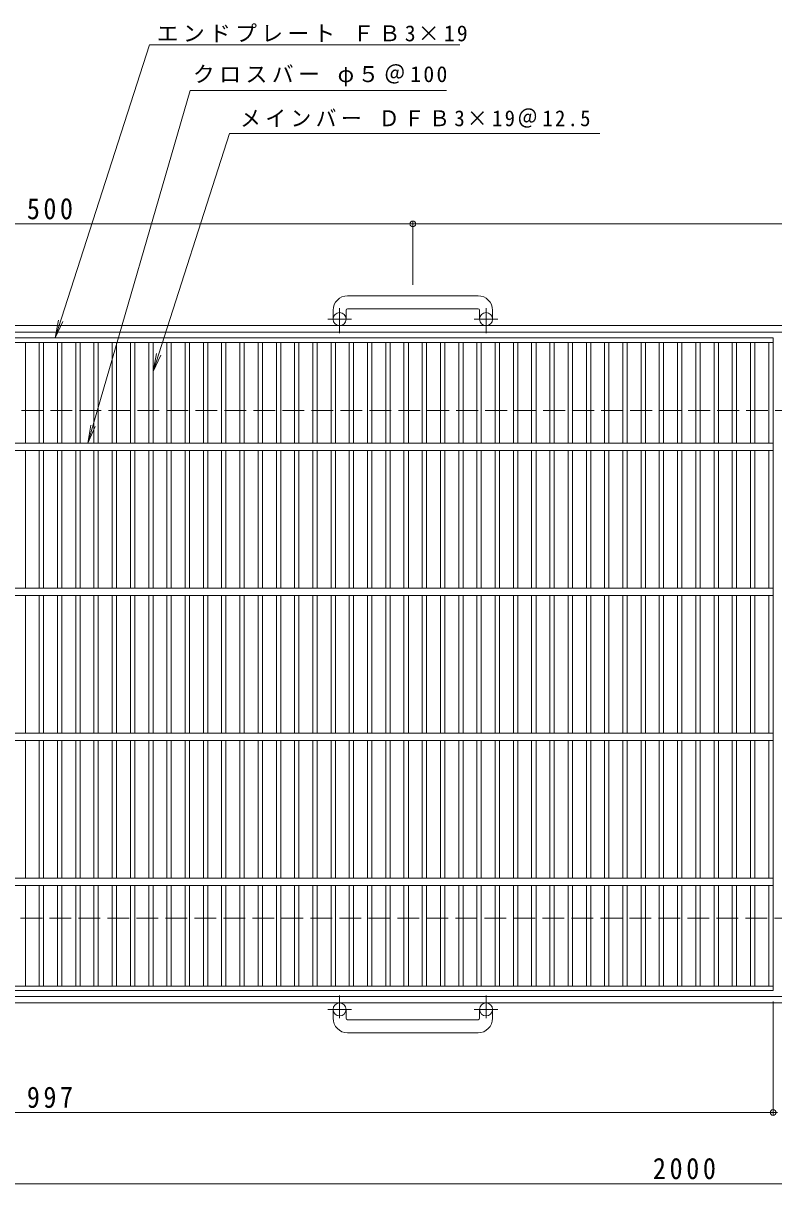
# Model space of a CAD drawing. Units: millimetres, scale not verified. Extents: x -891 to 899, y -688 to 660.
# Drawn here: x -370 to 148, y -140 to 660 of the extents above; entities that cross this region are included whole.
import ezdxf

# ---------------------------------------------------------------- set-up
doc = ezdxf.new("R2010")
doc.units = ezdxf.units.MM
doc.header["$LTSCALE"] = 5
doc.header["$PDMODE"] = 32
doc.header["$PDSIZE"] = 4
doc.linetypes.add('CHAIN1', pattern=[8, 5, -1, 1, -1])
doc.linetypes.add('DASHED3', pattern=[4, 3, -1])
for name, color, linetype, lineweight in [('B-1', 2, 'Continuous', 9), ('B-2', 3, 'Continuous', 9), ('B-4', 7, 'Continuous', 9)]:
    doc.layers.add(name, color=color, linetype=linetype, lineweight=lineweight)
doc.styles.add('ＭＳ ゴシック', font='')
doc.styles.get('ＭＳ ゴシック').set_extended_font_data('MS Gothic')

msp = doc.modelspace()

# ---------------------------------------------------------------- linework, layer by layer
at = {"layer": 'B-1'}
for p, q in [((-55.756, 472.312), (-145.756, 472.312)), ((-155.756, 462.312), (-155.756, 456.212)), ((-146.756, 462.312), (-146.756, 456.212)), ((-145.757, 463.312), (-55.756, 463.312)), ((-54.756, 462.312), (-54.756, 456.212)), ((-45.757, 462.312), (-45.757, 456.212)), ((-850.757, 451.712), (343.663, 451.712)), ((-850.757, 447.212), (343.663, 447.212)), ((343.663, -10.789), (-850.757, -10.789)), ((343.663, -15.289), (-850.757, -15.289)), ((-155.756, -25.888), (-155.756, -19.788)), ((-146.756, -25.888), (-146.756, -19.788)), ((-54.756, -25.888), (-54.756, -19.788)), ((-45.757, -25.888), (-45.757, -19.788)), ((-145.757, -26.888), (-55.756, -26.888)), ((-55.756, -35.888), (-145.756, -35.888))]:
    msp.add_line(p, q, dxfattribs=at)
at = {"layer": 'B-1', "linetype": 'CHAIN1'}
for p, q in [((-143.093, 456.212), (-159.501, 456.212)), ((-151.256, 446.605), (-151.256, 463.702)), ((-42.093, 456.212), (-58.501, 456.212)), ((-50.256, 446.605), (-50.256, 463.702)), ((-151.256, -10.181), (-151.256, -25.778)), ((-50.256, -10.181), (-50.256, -25.778)), ((-143.093, -19.788), (-159.501, -19.788)), ((-42.093, -19.788), (-58.501, -19.788))]:
    msp.add_line(p, q, dxfattribs=at)
at = {"layer": 'B-1', "linetype": 'DASHED3'}
for p, q in [((-850.757, 393.212), (343.663, 393.212)), ((343.663, 43.211), (-850.757, 43.211))]:
    msp.add_line(p, q, dxfattribs=at)
at = {"layer": 'B-1'}
for centre in [(-151.256, 456.212), (-50.256, 456.212), (-151.256, -19.788), (-50.256, -19.788)]:
    msp.add_circle(centre, 4.5, dxfattribs=at)
for centre, radius, start, end in [((-145.756, 462.312), 10, 90, 180), ((-55.756, 462.312), 10, 0, 90), ((-145.757, 462.312), 1, 90, 180), ((-55.756, 462.312), 1, 0, 90), ((-145.756, -25.888), 10, 180, 270), ((-145.757, -25.888), 1, 180, 270), ((-55.756, -25.888), 10, 270, 0), ((-55.756, -25.888), 1, 270, 0)]:
    msp.add_arc(centre, radius, start, end, dxfattribs=at)
at = {"layer": 'B-2'}
for p, q in [((-849.257, 443.212), (147.744, 443.212)), ((-849.257, 440.212), (147.744, 440.212)), ((-368.036, 440.212), (-368.036, 370.712)), ((-358.456, 440.212), (-358.456, 370.712)), ((-355.456, 440.212), (-355.456, 370.712)), ((-345.876, 440.212), (-345.876, 370.712)), ((-342.876, 440.212), (-342.876, 370.712)), ((-333.296, 440.212), (-333.296, 370.712)), ((-330.296, 440.212), (-330.296, 370.712)), ((-320.716, 440.212), (-320.716, 370.712)), ((-317.716, 440.212), (-317.716, 370.712)), ((-308.136, 440.212), (-308.136, 370.712)), ((-305.136, 440.212), (-305.136, 370.712)), ((-295.556, 440.212), (-295.556, 370.712)), ((-292.556, 440.212), (-292.556, 370.712)), ((-282.976, 440.212), (-282.976, 370.712)), ((-279.975, 440.212), (-279.975, 370.712)), ((-270.396, 440.212), (-270.396, 370.712)), ((-267.395, 440.212), (-267.395, 370.712)), ((-257.815, 440.212), (-257.815, 370.712)), ((-254.816, 440.212), (-254.816, 370.712)), ((-245.236, 440.212), (-245.236, 370.712)), ((-242.235, 440.212), (-242.235, 370.712)), ((-232.656, 440.212), (-232.656, 370.712)), ((-229.656, 440.212), (-229.656, 370.712)), ((-220.076, 440.212), (-220.076, 370.712)), ((-217.076, 440.212), (-217.076, 370.712)), ((-207.496, 440.212), (-207.496, 370.712)), ((-204.496, 440.212), (-204.496, 370.712)), ((-194.916, 440.212), (-194.916, 370.712)), ((-191.916, 440.212), (-191.916, 370.712)), ((-182.335, 440.212), (-182.335, 370.712)), ((-179.336, 440.212), (-179.336, 370.712)), ((-169.755, 440.212), (-169.755, 370.712)), ((-166.755, 440.212), (-166.755, 370.712)), ((-157.176, 440.212), (-157.176, 370.712)), ((-154.175, 440.212), (-154.175, 370.712)), ((-144.595, 440.212), (-144.595, 370.712)), ((-141.595, 440.212), (-141.595, 370.712)), ((-132.016, 440.212), (-132.016, 370.712)), ((-129.015, 440.212), (-129.015, 370.712)), ((-119.435, 440.212), (-119.435, 370.712)), ((-116.436, 440.212), (-116.436, 370.712)), ((-106.856, 440.212), (-106.856, 370.712)), ((-103.855, 440.212), (-103.855, 370.712)), ((-94.276, 440.212), (-94.276, 370.712)), ((-91.276, 440.212), (-91.276, 370.712)), ((-81.696, 440.212), (-81.696, 370.712)), ((-78.696, 440.212), (-78.696, 370.712)), ((-69.116, 440.212), (-69.116, 370.712)), ((-66.116, 440.212), (-66.116, 370.712)), ((-56.535, 440.212), (-56.535, 370.712)), ((-53.535, 440.212), (-53.535, 370.712)), ((-43.955, 440.212), (-43.955, 370.712)), ((-40.955, 440.212), (-40.955, 370.712)), ((-31.375, 440.212), (-31.375, 370.712)), ((-28.375, 440.212), (-28.375, 370.712)), ((-18.796, 440.212), (-18.796, 370.712)), ((-15.795, 440.212), (-15.795, 370.712)), ((-6.215, 440.212), (-6.215, 370.712)), ((-3.215, 440.212), (-3.215, 370.712)), ((6.364, 440.212), (6.364, 370.712)), ((9.364, 440.212), (9.364, 370.712)), ((18.944, 440.212), (18.944, 370.712)), ((21.944, 440.212), (21.944, 370.712)), ((31.524, 440.212), (31.524, 370.712)), ((34.525, 440.212), (34.525, 370.712)), ((44.104, 440.212), (44.104, 370.712)), ((47.104, 440.212), (47.104, 370.712)), ((56.684, 440.212), (56.684, 370.712)), ((59.684, 440.212), (59.684, 370.712)), ((69.265, 440.212), (69.265, 370.712)), ((72.265, 440.212), (72.265, 370.712)), ((81.845, 440.212), (81.845, 370.712)), ((84.845, 440.212), (84.845, 370.712)), ((94.425, 440.212), (94.425, 370.712)), ((97.425, 440.212), (97.425, 370.712)), ((107.005, 440.212), (107.005, 370.712)), ((110.005, 440.212), (110.005, 370.712)), ((119.584, 440.212), (119.584, 370.712)), ((122.585, 440.212), (122.585, 370.712)), ((132.165, 440.212), (132.165, 370.712)), ((135.164, 440.212), (135.164, 370.712)), ((144.744, 440.212), (144.744, 370.712)), ((147.744, 443.212), (147.744, -6.788)), ((-849.257, 370.712), (147.744, 370.712)), ((-849.257, 365.712), (147.744, 365.712)), ((-368.036, 365.712), (-368.036, 270.712)), ((-358.456, 365.712), (-358.456, 270.712)), ((-355.456, 365.712), (-355.456, 270.712)), ((-345.876, 365.712), (-345.876, 270.712)), ((-342.876, 365.712), (-342.876, 270.712)), ((-333.296, 365.712), (-333.296, 270.712)), ((-330.296, 365.712), (-330.296, 270.712)), ((-320.716, 365.712), (-320.716, 270.712)), ((-317.716, 365.712), (-317.716, 270.712)), ((-308.136, 365.712), (-308.136, 270.712)), ((-305.136, 365.712), (-305.136, 270.712)), ((-295.556, 365.712), (-295.556, 270.712)), ((-292.556, 365.712), (-292.556, 270.712)), ((-282.976, 365.712), (-282.976, 270.712)), ((-279.975, 365.712), (-279.975, 270.712)), ((-270.396, 365.712), (-270.396, 270.712)), ((-267.395, 365.712), (-267.395, 270.712)), ((-257.815, 365.712), (-257.815, 270.712)), ((-254.816, 365.712), (-254.816, 270.712)), ((-245.236, 365.712), (-245.236, 270.712)), ((-242.235, 365.712), (-242.235, 270.712)), ((-232.656, 365.712), (-232.656, 270.712)), ((-229.656, 365.712), (-229.656, 270.712)), ((-220.076, 365.712), (-220.076, 270.712)), ((-217.076, 365.712), (-217.076, 270.712)), ((-207.496, 365.712), (-207.496, 270.712)), ((-204.496, 365.712), (-204.496, 270.712)), ((-194.916, 365.712), (-194.916, 270.712)), ((-191.916, 365.712), (-191.916, 270.712)), ((-182.335, 365.712), (-182.335, 270.712)), ((-179.336, 365.712), (-179.336, 270.712)), ((-169.755, 365.712), (-169.755, 270.712)), ((-166.755, 365.712), (-166.755, 270.712)), ((-157.176, 365.712), (-157.176, 270.712)), ((-154.175, 365.712), (-154.175, 270.712)), ((-144.595, 365.712), (-144.595, 270.712)), ((-141.595, 365.712), (-141.595, 270.712)), ((-132.016, 365.712), (-132.016, 270.712)), ((-129.015, 365.712), (-129.015, 270.712)), ((-119.435, 365.712), (-119.435, 270.712)), ((-116.436, 365.712), (-116.436, 270.712)), ((-106.856, 365.712), (-106.856, 270.712)), ((-103.855, 365.712), (-103.855, 270.712)), ((-94.276, 365.712), (-94.276, 270.712)), ((-91.276, 365.712), (-91.276, 270.712)), ((-81.696, 365.712), (-81.696, 270.712)), ((-78.696, 365.712), (-78.696, 270.712)), ((-69.116, 365.712), (-69.116, 270.712)), ((-66.116, 365.712), (-66.116, 270.712)), ((-56.535, 365.712), (-56.535, 270.712)), ((-53.535, 365.712), (-53.535, 270.712)), ((-43.955, 365.712), (-43.955, 270.712)), ((-40.955, 365.712), (-40.955, 270.712)), ((-31.375, 365.712), (-31.375, 270.712)), ((-28.375, 365.712), (-28.375, 270.712)), ((-18.796, 365.712), (-18.796, 270.712)), ((-15.795, 365.712), (-15.795, 270.712)), ((-6.215, 365.712), (-6.215, 270.712)), ((-3.215, 365.712), (-3.215, 270.712)), ((6.364, 365.712), (6.364, 270.712)), ((9.364, 365.712), (9.364, 270.712)), ((18.944, 365.712), (18.944, 270.712)), ((21.944, 365.712), (21.944, 270.712)), ((31.524, 365.712), (31.524, 270.712)), ((34.525, 365.712), (34.525, 270.712)), ((44.104, 365.712), (44.104, 270.712)), ((47.104, 365.712), (47.104, 270.712)), ((56.684, 365.712), (56.684, 270.712)), ((59.684, 365.712), (59.684, 270.712)), ((69.265, 365.712), (69.265, 270.712)), ((72.265, 365.712), (72.265, 270.712)), ((81.845, 365.712), (81.845, 270.712)), ((84.845, 365.712), (84.845, 270.712)), ((94.425, 365.712), (94.425, 270.712)), ((97.425, 365.712), (97.425, 270.712)), ((107.005, 365.712), (107.005, 270.712)), ((110.005, 365.712), (110.005, 270.712)), ((119.584, 365.712), (119.584, 270.712)), ((122.585, 365.712), (122.585, 270.712)), ((132.165, 365.712), (132.165, 270.712)), ((135.164, 365.712), (135.164, 270.712)), ((144.744, 365.712), (144.744, 270.712)), ((-849.257, 270.712), (147.744, 270.712)), ((-849.257, 265.712), (147.744, 265.712)), ((-368.036, 265.712), (-368.036, 170.712)), ((-358.456, 265.712), (-358.456, 170.712)), ((-355.456, 265.712), (-355.456, 170.712)), ((-345.876, 265.712), (-345.876, 170.712)), ((-342.876, 265.712), (-342.876, 170.712)), ((-333.296, 265.712), (-333.296, 170.712)), ((-330.296, 265.712), (-330.296, 170.712)), ((-320.716, 265.712), (-320.716, 170.712)), ((-317.716, 265.712), (-317.716, 170.712)), ((-308.136, 265.712), (-308.136, 170.712)), ((-305.136, 265.712), (-305.136, 170.712)), ((-295.556, 265.712), (-295.556, 170.712)), ((-292.556, 265.712), (-292.556, 170.712)), ((-282.976, 265.712), (-282.976, 170.712)), ((-279.975, 265.712), (-279.975, 170.712)), ((-270.396, 265.712), (-270.396, 170.712)), ((-267.395, 265.712), (-267.395, 170.712)), ((-257.815, 265.712), (-257.815, 170.712)), ((-254.816, 265.712), (-254.816, 170.712)), ((-245.236, 265.712), (-245.236, 170.712)), ((-242.235, 265.712), (-242.235, 170.712)), ((-232.656, 265.712), (-232.656, 170.712)), ((-229.656, 265.712), (-229.656, 170.712)), ((-220.076, 265.712), (-220.076, 170.712)), ((-217.076, 265.712), (-217.076, 170.712)), ((-207.496, 265.712), (-207.496, 170.712)), ((-204.496, 265.712), (-204.496, 170.712)), ((-194.916, 265.712), (-194.916, 170.712)), ((-191.916, 265.712), (-191.916, 170.712)), ((-182.335, 265.712), (-182.335, 170.712)), ((-179.336, 265.712), (-179.336, 170.712)), ((-169.755, 265.712), (-169.755, 170.712)), ((-166.755, 265.712), (-166.755, 170.712)), ((-157.176, 265.712), (-157.176, 170.712)), ((-154.175, 265.712), (-154.175, 170.712)), ((-144.595, 265.712), (-144.595, 170.712)), ((-141.595, 265.712), (-141.595, 170.712)), ((-132.016, 265.712), (-132.016, 170.712)), ((-129.015, 265.712), (-129.015, 170.712)), ((-119.435, 265.712), (-119.435, 170.712)), ((-116.436, 265.712), (-116.436, 170.712)), ((-106.856, 265.712), (-106.856, 170.712)), ((-103.855, 265.712), (-103.855, 170.712)), ((-94.276, 265.712), (-94.276, 170.712)), ((-91.276, 265.712), (-91.276, 170.712)), ((-81.696, 265.712), (-81.696, 170.712)), ((-78.696, 265.712), (-78.696, 170.712)), ((-69.116, 265.712), (-69.116, 170.712)), ((-66.116, 265.712), (-66.116, 170.712)), ((-56.535, 265.712), (-56.535, 170.712)), ((-53.535, 265.712), (-53.535, 170.712)), ((-43.955, 265.712), (-43.955, 170.712)), ((-40.955, 265.712), (-40.955, 170.712)), ((-31.375, 265.712), (-31.375, 170.712)), ((-28.375, 265.712), (-28.375, 170.712)), ((-18.796, 265.712), (-18.796, 170.712)), ((-15.795, 265.712), (-15.795, 170.712)), ((-6.215, 265.712), (-6.215, 170.712)), ((-3.215, 265.712), (-3.215, 170.712)), ((6.364, 265.712), (6.364, 170.712)), ((9.364, 265.712), (9.364, 170.712)), ((18.944, 265.712), (18.944, 170.712)), ((21.944, 265.712), (21.944, 170.712)), ((31.524, 265.712), (31.524, 170.712)), ((34.525, 265.712), (34.525, 170.712)), ((44.104, 265.712), (44.104, 170.712)), ((47.104, 265.712), (47.104, 170.712)), ((56.684, 265.712), (56.684, 170.712)), ((59.684, 265.712), (59.684, 170.712)), ((69.265, 265.712), (69.265, 170.712)), ((72.265, 265.712), (72.265, 170.712)), ((81.845, 265.712), (81.845, 170.712)), ((84.845, 265.712), (84.845, 170.712)), ((94.425, 265.712), (94.425, 170.712)), ((97.425, 265.712), (97.425, 170.712)), ((107.005, 265.712), (107.005, 170.712)), ((110.005, 265.712), (110.005, 170.712)), ((119.584, 265.712), (119.584, 170.712)), ((122.585, 265.712), (122.585, 170.712)), ((132.165, 265.712), (132.165, 170.712)), ((135.164, 265.712), (135.164, 170.712)), ((144.744, 265.712), (144.744, 170.712)), ((-849.257, 170.712), (147.744, 170.712)), ((-849.257, 165.712), (147.744, 165.712)), ((-368.036, 165.712), (-368.036, 70.712)), ((-358.456, 165.712), (-358.456, 70.712)), ((-355.456, 165.712), (-355.456, 70.712)), ((-345.876, 165.712), (-345.876, 70.712)), ((-342.876, 165.712), (-342.876, 70.712)), ((-333.296, 165.712), (-333.296, 70.712)), ((-330.296, 165.712), (-330.296, 70.712)), ((-320.716, 165.712), (-320.716, 70.712)), ((-317.716, 165.712), (-317.716, 70.712)), ((-308.136, 165.712), (-308.136, 70.712)), ((-305.136, 165.712), (-305.136, 70.712)), ((-295.556, 165.712), (-295.556, 70.712)), ((-292.556, 165.712), (-292.556, 70.712)), ((-282.976, 165.712), (-282.976, 70.712)), ((-279.975, 165.712), (-279.975, 70.712)), ((-270.396, 165.712), (-270.396, 70.712)), ((-267.395, 165.712), (-267.395, 70.712)), ((-257.815, 165.712), (-257.815, 70.712)), ((-254.816, 165.712), (-254.816, 70.712)), ((-245.236, 165.712), (-245.236, 70.712)), ((-242.235, 165.712), (-242.235, 70.712)), ((-232.656, 165.712), (-232.656, 70.712)), ((-229.656, 165.712), (-229.656, 70.712)), ((-220.076, 165.712), (-220.076, 70.712)), ((-217.076, 165.712), (-217.076, 70.712)), ((-207.496, 165.712), (-207.496, 70.712)), ((-204.496, 165.712), (-204.496, 70.712)), ((-194.916, 165.712), (-194.916, 70.712)), ((-191.916, 165.712), (-191.916, 70.712)), ((-182.335, 165.712), (-182.335, 70.712)), ((-179.336, 165.712), (-179.336, 70.712)), ((-169.755, 165.712), (-169.755, 70.712)), ((-166.755, 165.712), (-166.755, 70.712)), ((-157.176, 165.712), (-157.176, 70.712)), ((-154.175, 165.712), (-154.175, 70.712)), ((-144.595, 165.712), (-144.595, 70.712)), ((-141.595, 165.712), (-141.595, 70.712)), ((-132.016, 165.712), (-132.016, 70.712)), ((-129.015, 165.712), (-129.015, 70.712)), ((-119.435, 165.712), (-119.435, 70.712)), ((-116.436, 165.712), (-116.436, 70.712)), ((-106.856, 165.712), (-106.856, 70.712)), ((-103.855, 165.712), (-103.855, 70.712)), ((-94.276, 165.712), (-94.276, 70.712)), ((-91.276, 165.712), (-91.276, 70.712)), ((-81.696, 165.712), (-81.696, 70.712)), ((-78.696, 165.712), (-78.696, 70.712)), ((-69.116, 165.712), (-69.116, 70.712)), ((-66.116, 165.712), (-66.116, 70.712)), ((-56.535, 165.712), (-56.535, 70.712)), ((-53.535, 165.712), (-53.535, 70.712)), ((-43.955, 165.712), (-43.955, 70.712)), ((-40.955, 165.712), (-40.955, 70.712)), ((-31.375, 165.712), (-31.375, 70.712)), ((-28.375, 165.712), (-28.375, 70.712)), ((-18.796, 165.712), (-18.796, 70.712)), ((-15.795, 165.712), (-15.795, 70.712)), ((-6.215, 165.712), (-6.215, 70.712)), ((-3.215, 165.712), (-3.215, 70.712)), ((6.364, 165.712), (6.364, 70.712)), ((9.364, 165.712), (9.364, 70.712)), ((18.944, 165.712), (18.944, 70.712)), ((21.944, 165.712), (21.944, 70.712)), ((31.524, 165.712), (31.524, 70.712)), ((34.525, 165.712), (34.525, 70.712)), ((44.104, 165.712), (44.104, 70.712)), ((47.104, 165.712), (47.104, 70.712)), ((56.684, 165.712), (56.684, 70.712)), ((59.684, 165.712), (59.684, 70.712)), ((69.265, 165.712), (69.265, 70.712)), ((72.265, 165.712), (72.265, 70.712)), ((81.845, 165.712), (81.845, 70.712)), ((84.845, 165.712), (84.845, 70.712)), ((94.425, 165.712), (94.425, 70.712)), ((97.425, 165.712), (97.425, 70.712)), ((107.005, 165.712), (107.005, 70.712)), ((110.005, 165.712), (110.005, 70.712)), ((119.584, 165.712), (119.584, 70.712)), ((122.585, 165.712), (122.585, 70.712)), ((132.165, 165.712), (132.165, 70.712)), ((135.164, 165.712), (135.164, 70.712)), ((144.744, 165.712), (144.744, 70.712)), ((-849.257, 70.712), (147.744, 70.712)), ((-849.257, 65.712), (147.744, 65.712)), ((-368.036, 65.712), (-368.036, -3.788)), ((-358.456, 65.712), (-358.456, -3.788)), ((-355.456, 65.712), (-355.456, -3.788)), ((-345.876, 65.712), (-345.876, -3.788)), ((-342.876, 65.712), (-342.876, -3.788)), ((-333.296, 65.712), (-333.296, -3.788)), ((-330.296, 65.712), (-330.296, -3.788)), ((-320.716, 65.712), (-320.716, -3.788)), ((-317.716, 65.712), (-317.716, -3.788)), ((-308.136, 65.712), (-308.136, -3.788)), ((-305.136, 65.712), (-305.136, -3.788)), ((-295.556, 65.712), (-295.556, -3.788)), ((-292.556, 65.712), (-292.556, -3.788)), ((-282.976, 65.712), (-282.976, -3.788)), ((-279.975, 65.712), (-279.975, -3.788)), ((-270.396, 65.712), (-270.396, -3.788)), ((-267.395, 65.712), (-267.395, -3.788)), ((-257.815, 65.712), (-257.815, -3.788)), ((-254.816, 65.712), (-254.816, -3.788)), ((-245.236, 65.712), (-245.236, -3.788)), ((-242.235, 65.712), (-242.235, -3.788)), ((-232.656, 65.712), (-232.656, -3.788)), ((-229.656, 65.712), (-229.656, -3.788)), ((-220.076, 65.712), (-220.076, -3.788)), ((-217.076, 65.712), (-217.076, -3.788)), ((-207.496, 65.712), (-207.496, -3.788)), ((-204.496, 65.712), (-204.496, -3.788)), ((-194.916, 65.712), (-194.916, -3.788)), ((-191.916, 65.712), (-191.916, -3.788)), ((-182.335, 65.712), (-182.335, -3.788)), ((-179.336, 65.712), (-179.336, -3.788)), ((-169.755, 65.712), (-169.755, -3.788)), ((-166.755, 65.712), (-166.755, -3.788)), ((-157.176, 65.712), (-157.176, -3.788)), ((-154.175, 65.712), (-154.175, -3.788)), ((-144.595, 65.712), (-144.595, -3.788)), ((-141.595, 65.712), (-141.595, -3.788)), ((-132.016, 65.712), (-132.016, -3.788)), ((-129.015, 65.712), (-129.015, -3.788)), ((-119.435, 65.712), (-119.435, -3.788)), ((-116.436, 65.712), (-116.436, -3.788)), ((-106.856, 65.712), (-106.856, -3.788)), ((-103.855, 65.712), (-103.855, -3.788)), ((-94.276, 65.712), (-94.276, -3.788)), ((-91.276, 65.712), (-91.276, -3.788)), ((-81.696, 65.712), (-81.696, -3.788)), ((-78.696, 65.712), (-78.696, -3.788)), ((-69.116, 65.712), (-69.116, -3.788)), ((-66.116, 65.712), (-66.116, -3.788)), ((-56.535, 65.712), (-56.535, -3.788)), ((-53.535, 65.712), (-53.535, -3.788)), ((-43.955, 65.712), (-43.955, -3.788)), ((-40.955, 65.712), (-40.955, -3.788)), ((-31.375, 65.712), (-31.375, -3.788)), ((-28.375, 65.712), (-28.375, -3.788)), ((-18.796, 65.712), (-18.796, -3.788)), ((-15.795, 65.712), (-15.795, -3.788)), ((-6.215, 65.712), (-6.215, -3.788)), ((-3.215, 65.712), (-3.215, -3.788)), ((6.364, 65.712), (6.364, -3.788)), ((9.364, 65.712), (9.364, -3.788)), ((18.944, 65.712), (18.944, -3.788)), ((21.944, 65.712), (21.944, -3.788)), ((31.524, 65.712), (31.524, -3.788)), ((34.525, 65.712), (34.525, -3.788)), ((44.104, 65.712), (44.104, -3.788)), ((47.104, 65.712), (47.104, -3.788)), ((56.684, 65.712), (56.684, -3.788)), ((59.684, 65.712), (59.684, -3.788)), ((69.265, 65.712), (69.265, -3.788)), ((72.265, 65.712), (72.265, -3.788)), ((81.845, 65.712), (81.845, -3.788)), ((84.845, 65.712), (84.845, -3.788)), ((94.425, 65.712), (94.425, -3.788)), ((97.425, 65.712), (97.425, -3.788)), ((107.005, 65.712), (107.005, -3.788)), ((110.005, 65.712), (110.005, -3.788)), ((119.584, 65.712), (119.584, -3.788)), ((122.585, 65.712), (122.585, -3.788)), ((132.165, 65.712), (132.165, -3.788)), ((135.164, 65.712), (135.164, -3.788)), ((144.744, 65.712), (144.744, -3.788)), ((147.744, -3.788), (-849.257, -3.788)), ((147.744, -6.788), (-849.257, -6.788))]:
    msp.add_line(p, q, dxfattribs=at)
at = {"layer": 'B-4'}
for p, q in [((-282.308, 645.353), (-347.588, 443.212)), ((-282.308, 645.353), (-68.255, 645.353)), ((-254.364, 613.827), (-324.866, 370.712)), ((-254.364, 613.827), (-77.481, 613.827)), ((-227.137, 584.271), (-279.975, 420.189)), ((-227.137, 584.271), (28.194, 584.271)), ((-600.756, 521.848), (-100.756, 521.848)), ((-100.756, 479.812), (-100.756, 523.348)), ((-100.756, 521.848), (343.663, 521.848)), ((-347.588, 443.212), (-345.288, 455.498)), ((-347.588, 443.212), (-342.187, 454.485)), ((-279.975, 420.189), (-277.676, 432.476)), ((-279.975, 420.189), (-274.574, 431.462)), ((-324.866, 370.712), (-322.981, 383.069)), ((-324.866, 370.712), (-319.847, 382.16)), ((147.744, -14.288), (147.744, -92.334)), ((-890.616, -90.834), (150.744, -90.834)), ((-850.757, -139.994), (343.663, -139.994))]:
    msp.add_line(p, q, dxfattribs=at)
for p in [(-100.756, 521.848), (147.744, -90.834)]:
    msp.add_point(p, dxfattribs=at)

# ---------------------------------------------------------------- texts
at = {"layer": 'B-4', "char_height": 11, "attachment_point": 7, "style": 'ＭＳ ゴシック'}
for s, insert in [('\\T1.2;エンドプレート\\~ＦＢ3×19', (-277.349, 647.144)), ('\\T1.21;クロスバー\\~φ５＠100\\~', (-252.46, 616.653)), ('\\T1.22;\\W0.95;メインバー\\~ＤＦＢ3×19＠12.5', (-219.891, 588.187))]:
    msp.add_mtext(s, dxfattribs=dict(at, insert=insert))
at = {"layer": 'B-4', "color": 2, "char_height": 14.66, "attachment_point": 7, "style": 'ＭＳ ゴシック'}
for s, insert in [('\\T1.27;\\W0.9;500', (-367.006, 524.848)), ('\\T1.27;\\W0.9;997', (-367.006, -87.834)), ('\\T1.28;\\W0.9;2000', (64.865, -136.994))]:
    msp.add_mtext(s, dxfattribs=dict(at, insert=insert))

doc.saveas('drawing.dxf')
